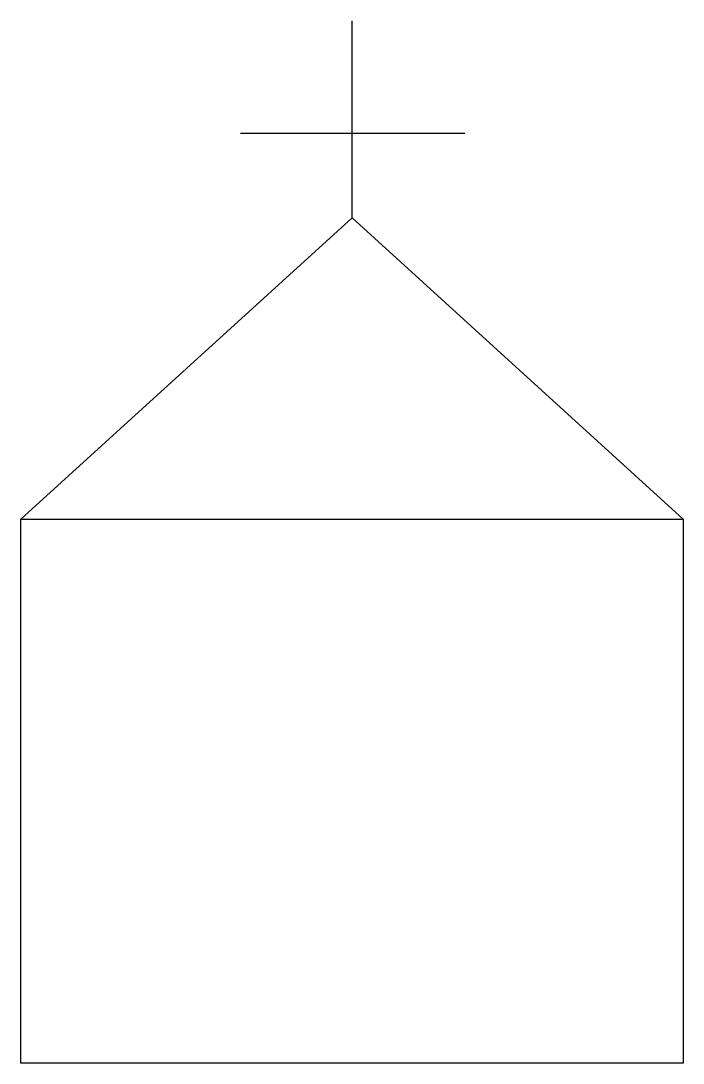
# Model space of a CAD drawing. Header units: metres. Extents: x 10497.37 to 10501.05, y 9532.5 to 9538.29.
import ezdxf

# ---------------------------------------------------------------- set-up
doc = ezdxf.new("R2010")
doc.units = ezdxf.units.M
doc.header["$MEASUREMENT"] = 0

msp = doc.modelspace()

# ---------------------------------------------------------------- linework, layer by layer
at = {"color": 72}
for p, q in [((10498.5887, 9537.665), (10499.8344, 9537.665)), ((10497.3692, 9535.5232), (10499.2073, 9537.1941)), ((10499.2073, 9537.1941), (10501.0453, 9535.5232))]:
    msp.add_line(p, q, dxfattribs=at)
msp.add_lwpolyline([(10499.2073, 9537.1941), (10499.2073, 9538.2873)], dxfattribs=at)
msp.add_lwpolyline([(10497.3692, 9535.5232), (10501.0453, 9535.5232), (10501.0453, 9532.5044), (10497.3692, 9532.5044)], close=True, dxfattribs=at)

doc.saveas('drawing.dxf')
